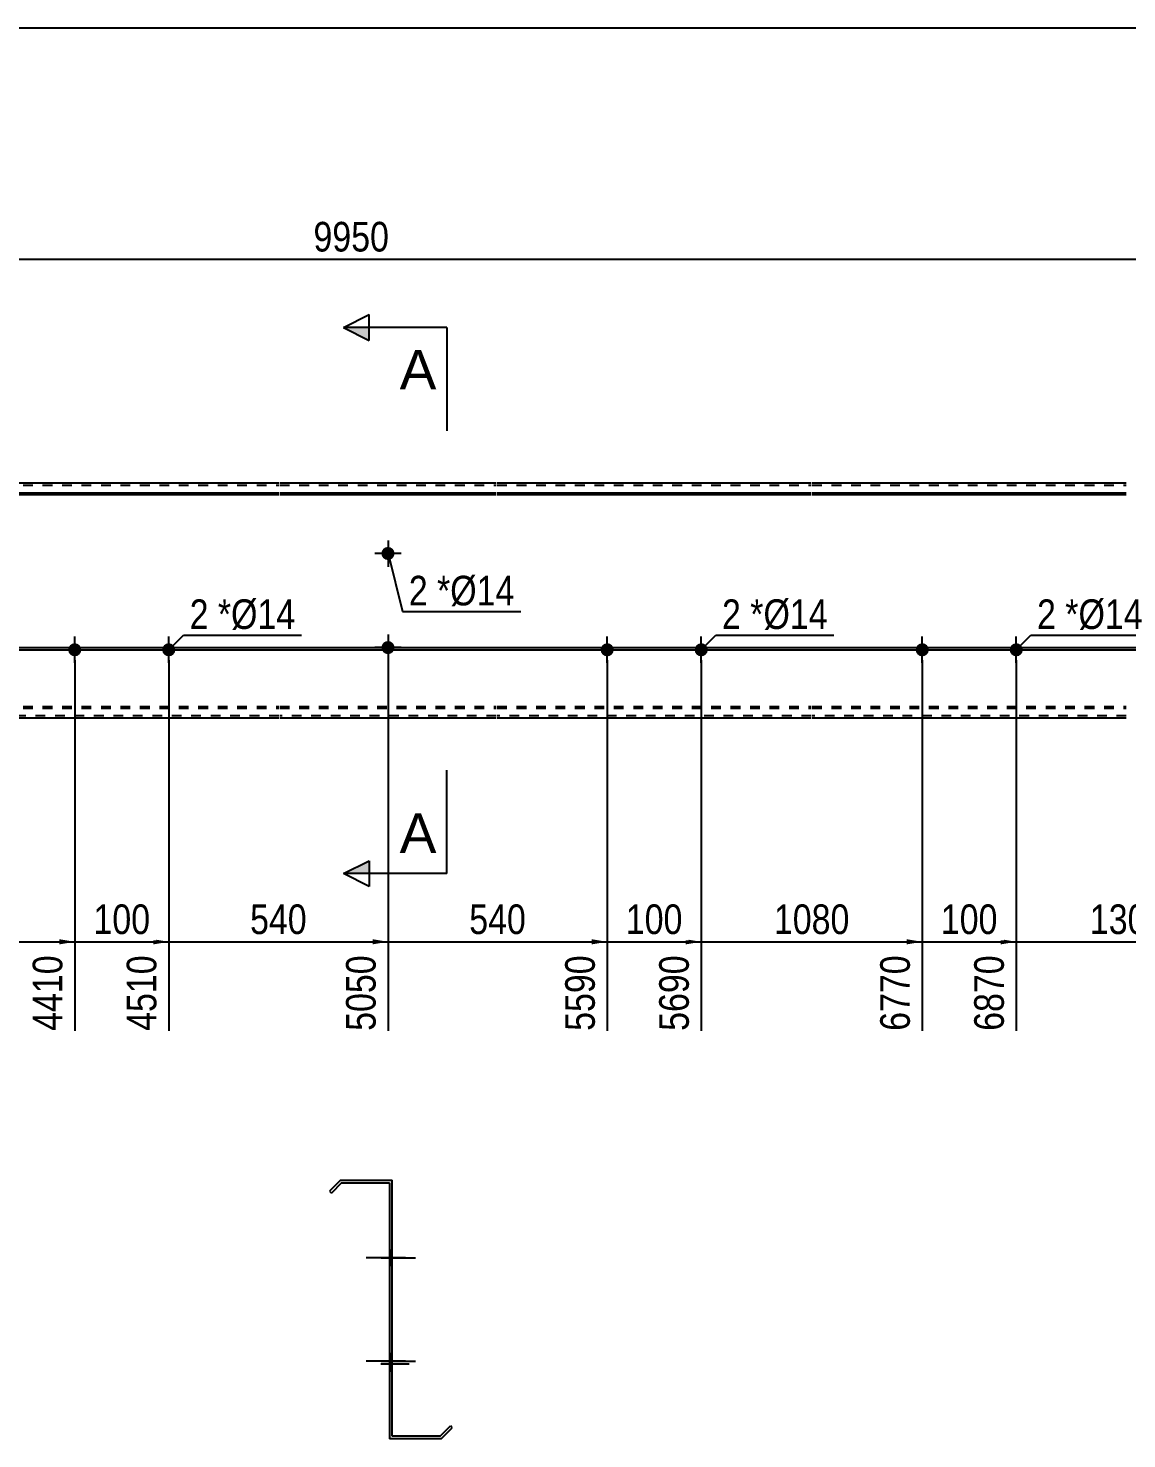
# Model space of a CAD drawing. Header units: millimetres. Extents: x -9 to 393, y -222 to 55.
# Drawn here: x 151.6 to 257.8, y -81.1 to 55.3 of the extents above; entities that cross this region are included whole.
import ezdxf

# ---------------------------------------------------------------- set-up
doc = ezdxf.new("R2010")
doc.units = ezdxf.units.MM
doc.linetypes.add('DXK_LINE_DOT1', pattern=[1.8814, 0.9407, -0.9407])
doc.styles.add('Arial', font='ARIAL.TTF', dxfattribs={"height": 0.2})
doc.styles.add('Arial Narrow', font='ARIALN.TTF', dxfattribs={"height": 0.2})

# ---------------------------------------------------------------- blocks, each defined once
blk = doc.blocks.new('Unknown-628701977-1200')
at = {"color": 5, "linetype": 'Continuous'}
blk.add_line((393.5, 55.34), (-6.5, 55.34), dxfattribs=at)
blk = doc.blocks.new('Bolt-628701977-1261 - 1220')
at = {"linetype": 'Continuous'}
for points in [[(187.04, 4.55, -1), (185.77, 4.55, -1)], [(187.04, -4.55, -1), (185.77, -4.55, -1)]]:
    blk.add_hatch(color=3, dxfattribs=at).paths.add_polyline_path(points)
at = {"color": 3, "linetype": 'Continuous'}
for p, q in [((186.41, 5.82), (186.41, 3.27)), ((187.68, 4.55), (185.13, 4.55)), ((186.41, -3.27), (186.41, -5.82)), ((187.68, -4.55), (185.13, -4.55))]:
    blk.add_line(p, q, dxfattribs=at)
blk = doc.blocks.new('Part-628701977-1350 - 1220')
at = {"color": 2, "linetype": 'Continuous'}
for p, q in [((175.85, 11.36), (145.49, 11.36)), ((196.86, 11.36), (175.95, 11.36)), ((227.32, 11.36), (196.96, 11.36)), ((257.79, 11.36), (227.42, 11.36)), ((145.49, 10.4), (175.85, 10.4)), ((145.49, 10.24), (175.85, 10.24)), ((175.95, 10.4), (196.86, 10.4)), ((175.95, 10.24), (196.86, 10.24)), ((196.96, 10.4), (227.32, 10.4)), ((196.96, 10.24), (227.32, 10.24)), ((227.42, 10.4), (257.79, 10.4)), ((227.42, 10.24), (257.79, 10.24)), ((175.85, -11.36), (145.49, -11.36)), ((196.86, -11.36), (175.95, -11.36)), ((227.32, -11.36), (196.96, -11.36)), ((257.79, -11.36), (227.42, -11.36))]:
    blk.add_line(p, q, dxfattribs=at)
at = {"color": 7, "linetype": 'DXK_LINE_DOT1'}
for p, q in [((145.49, 11.14), (175.85, 11.14)), ((175.95, 11.14), (196.86, 11.14)), ((196.96, 11.14), (227.32, 11.14)), ((227.42, 11.14), (257.79, 11.14)), ((145.49, -10.24), (175.85, -10.24)), ((145.49, -10.4), (175.85, -10.4)), ((175.95, -10.24), (196.86, -10.24)), ((175.95, -10.4), (196.86, -10.4)), ((196.96, -10.24), (227.32, -10.24)), ((196.96, -10.4), (227.32, -10.4)), ((227.42, -10.24), (257.79, -10.24)), ((227.42, -10.4), (257.79, -10.4)), ((175.85, -11.14), (145.49, -11.14)), ((196.86, -11.14), (175.95, -11.14)), ((227.32, -11.14), (196.96, -11.14)), ((257.79, -11.14), (227.42, -11.14))]:
    blk.add_line(p, q, dxfattribs=at)
blk = doc.blocks.new('Bolt-628701977-1360 - 1220')
at = {"linetype": 'Continuous'}
for points in [[(156.12, -4.13, -1), (156.12, -5.4, -1)], [(165.21, -4.13, -1), (165.21, -5.4, -1)]]:
    blk.add_hatch(color=3, dxfattribs=at).paths.add_polyline_path(points)
at = {"color": 3, "linetype": 'Continuous'}
for p, q in [((156.12, -6.04), (156.12, -3.49)), ((165.21, -6.04), (165.21, -3.49)), ((154.85, -4.77), (157.4, -4.77)), ((163.94, -4.77), (166.49, -4.77))]:
    blk.add_line(p, q, dxfattribs=at)
blk = doc.blocks.new('Bolt-628701977-1365 - 1220')
at = {"linetype": 'Continuous'}
for points in [[(207.6, -4.13, -1), (207.6, -5.4, -1)], [(216.69, -4.13, -1), (216.69, -5.4, -1)]]:
    blk.add_hatch(color=3, dxfattribs=at).paths.add_polyline_path(points)
at = {"color": 3, "linetype": 'Continuous'}
for p, q in [((207.6, -6.04), (207.6, -3.49)), ((216.69, -6.04), (216.69, -3.49)), ((206.32, -4.77), (208.87, -4.77)), ((215.41, -4.77), (217.96, -4.77))]:
    blk.add_line(p, q, dxfattribs=at)
blk = doc.blocks.new('Bolt-628701977-1370 - 1220')
at = {"linetype": 'Continuous'}
for points in [[(238.06, -4.13, -1), (238.06, -5.4, -1)], [(247.15, -4.13, -1), (247.15, -5.4, -1)]]:
    blk.add_hatch(color=3, dxfattribs=at).paths.add_polyline_path(points)
at = {"color": 3, "linetype": 'Continuous'}
for p, q in [((238.06, -6.04), (238.06, -3.49)), ((247.15, -6.04), (247.15, -3.49)), ((236.79, -4.77), (239.33, -4.77)), ((245.88, -4.77), (248.42, -4.77))]:
    blk.add_line(p, q, dxfattribs=at)
blk = doc.blocks.new('Bolt-628701977-1674 - 1668')
at = {"linetype": 'Continuous'}
blk.add_hatch(color=3, dxfattribs=at).paths.add_polyline_path([(186.56, -72.86), (186.56, -74.26), (186.81, -74.26), (186.81, -72.86)])
blk.add_hatch(color=3, dxfattribs=at).paths.add_polyline_path([(186.56, -72.86), (186.56, -74.26), (186.81, -74.26), (186.81, -72.86)])
at = {"color": 3, "linetype": 'Continuous'}
for p, q in [((185.76, -73.56), (189.06, -73.56)), ((185.76, -73.56), (189.06, -73.56)), ((186.56, -72.86), (186.81, -72.86)), ((186.56, -72.86), (186.81, -72.86)), ((186.56, -74.26), (186.81, -74.26)), ((186.56, -74.26), (186.81, -74.26))]:
    blk.add_line(p, q, dxfattribs=at)
blk = doc.blocks.new('Bolt-628701977-1673 - 1668')
at = {"linetype": 'Continuous'}
for points in [[(186.81, -64.26), (186.81, -62.86), (186.56, -62.86), (186.56, -64.26)], [(186.81, -74.26), (186.81, -72.86), (186.56, -72.86), (186.56, -74.26)]]:
    blk.add_hatch(color=3, dxfattribs=at).paths.add_polyline_path(points)
at = {"color": 3, "linetype": 'Continuous'}
for p, q in [((186.81, -63.56), (184.56, -63.56)), ((186.81, -62.86), (186.56, -62.86)), ((186.81, -64.26), (186.56, -64.26)), ((186.81, -73.56), (184.56, -73.56)), ((186.81, -72.86), (186.56, -72.86)), ((186.81, -74.26), (186.56, -74.26))]:
    blk.add_line(p, q, dxfattribs=at)
blk = doc.blocks.new('Bolt-628701977-1675 - 1668')
at = {"linetype": 'Continuous'}
blk.add_hatch(color=3, dxfattribs=at).paths.add_polyline_path([(186.56, -72.86), (186.56, -74.26), (186.81, -74.26), (186.81, -72.86)])
blk.add_hatch(color=3, dxfattribs=at).paths.add_polyline_path([(186.56, -72.86), (186.56, -74.26), (186.81, -74.26), (186.81, -72.86)])
at = {"color": 3, "linetype": 'Continuous'}
for p, q in [((185.76, -73.56), (189.06, -73.56)), ((185.76, -73.56), (189.06, -73.56)), ((186.56, -72.86), (186.81, -72.86)), ((186.56, -72.86), (186.81, -72.86)), ((186.56, -74.26), (186.81, -74.26)), ((186.56, -74.26), (186.81, -74.26))]:
    blk.add_line(p, q, dxfattribs=at)
blk = doc.blocks.new('Bolt-628701977-1676 - 1668')
at = {"linetype": 'Continuous'}
blk.add_hatch(color=3, dxfattribs=at).paths.add_polyline_path([(186.56, -72.86), (186.56, -74.26), (186.81, -74.26), (186.81, -72.86)])
blk.add_hatch(color=3, dxfattribs=at).paths.add_polyline_path([(186.56, -72.86), (186.56, -74.26), (186.81, -74.26), (186.81, -72.86)])
at = {"color": 3, "linetype": 'Continuous'}
for p, q in [((185.76, -73.56), (189.06, -73.56)), ((185.76, -73.56), (189.06, -73.56)), ((186.56, -72.86), (186.81, -72.86)), ((186.56, -72.86), (186.81, -72.86)), ((186.56, -74.26), (186.81, -74.26)), ((186.56, -74.26), (186.81, -74.26))]:
    blk.add_line(p, q, dxfattribs=at)
blk = doc.blocks.new('Bolt-628701977-1677 - 1668')
at = {"linetype": 'Continuous'}
for points in [[(186.56, -62.86), (186.56, -64.26), (186.81, -64.26), (186.81, -62.86)], [(186.56, -62.86), (186.56, -64.26), (186.81, -64.26), (186.81, -62.86)], [(186.56, -72.86), (186.56, -74.26), (186.81, -74.26), (186.81, -72.86)], [(186.56, -72.86), (186.56, -74.26), (186.81, -74.26), (186.81, -72.86)]]:
    blk.add_hatch(color=3, dxfattribs=at).paths.add_polyline_path(points)
at = {"color": 3, "linetype": 'Continuous'}
for p, q in [((188.11, -63.56), (184.31, -63.56)), ((188.11, -63.56), (184.31, -63.56)), ((186.81, -62.86), (186.56, -62.86)), ((186.81, -62.86), (186.56, -62.86)), ((186.81, -64.26), (186.56, -64.26)), ((186.81, -64.26), (186.56, -64.26)), ((188.11, -73.56), (184.31, -73.56)), ((188.11, -73.56), (184.31, -73.56)), ((186.81, -72.86), (186.56, -72.86)), ((186.81, -72.86), (186.56, -72.86)), ((186.81, -74.26), (186.56, -74.26)), ((186.81, -74.26), (186.56, -74.26))]:
    blk.add_line(p, q, dxfattribs=at)
blk = doc.blocks.new('Bolt-628701977-1678 - 1668')
at = {"linetype": 'Continuous'}
blk.add_hatch(color=3, dxfattribs=at).paths.add_polyline_path([(186.56, -62.86), (186.56, -64.26), (186.81, -64.26), (186.81, -62.86)])
blk.add_hatch(color=3, dxfattribs=at).paths.add_polyline_path([(186.56, -62.86), (186.56, -64.26), (186.81, -64.26), (186.81, -62.86)])
at = {"color": 3, "linetype": 'Continuous'}
for p, q in [((185.76, -63.56), (189.06, -63.56)), ((185.76, -63.56), (189.06, -63.56)), ((186.56, -62.86), (186.81, -62.86)), ((186.56, -62.86), (186.81, -62.86)), ((186.56, -64.26), (186.81, -64.26)), ((186.56, -64.26), (186.81, -64.26))]:
    blk.add_line(p, q, dxfattribs=at)
blk = doc.blocks.new('Bolt-628701977-1679 - 1668')
at = {"linetype": 'Continuous'}
blk.add_hatch(color=3, dxfattribs=at).paths.add_polyline_path([(186.56, -62.86), (186.56, -64.26), (186.81, -64.26), (186.81, -62.86)])
blk.add_hatch(color=3, dxfattribs=at).paths.add_polyline_path([(186.56, -62.86), (186.56, -64.26), (186.81, -64.26), (186.81, -62.86)])
at = {"color": 3, "linetype": 'Continuous'}
for p, q in [((185.76, -63.56), (189.06, -63.56)), ((185.76, -63.56), (189.06, -63.56)), ((186.56, -62.86), (186.81, -62.86)), ((186.56, -62.86), (186.81, -62.86)), ((186.56, -64.26), (186.81, -64.26)), ((186.56, -64.26), (186.81, -64.26))]:
    blk.add_line(p, q, dxfattribs=at)
blk = doc.blocks.new('Bolt-628701977-1680 - 1668')
at = {"linetype": 'Continuous'}
for points in [[(186.56, -62.86), (186.56, -64.26), (186.81, -64.26), (186.81, -62.86)], [(186.56, -62.86), (186.56, -64.26), (186.81, -64.26), (186.81, -62.86)], [(186.56, -72.86), (186.56, -74.26), (186.81, -74.26), (186.81, -72.86)], [(186.56, -72.86), (186.56, -74.26), (186.81, -74.26), (186.81, -72.86)]]:
    blk.add_hatch(color=3, dxfattribs=at).paths.add_polyline_path(points)
at = {"color": 3, "linetype": 'Continuous'}
for p, q in [((188.11, -63.56), (184.31, -63.56)), ((188.11, -63.56), (184.31, -63.56)), ((186.81, -62.86), (186.56, -62.86)), ((186.81, -62.86), (186.56, -62.86)), ((186.81, -64.26), (186.56, -64.26)), ((186.81, -64.26), (186.56, -64.26)), ((188.11, -73.56), (184.31, -73.56)), ((188.11, -73.56), (184.31, -73.56)), ((186.81, -72.86), (186.56, -72.86)), ((186.81, -72.86), (186.56, -72.86)), ((186.81, -74.26), (186.56, -74.26)), ((186.81, -74.26), (186.56, -74.26))]:
    blk.add_line(p, q, dxfattribs=at)
blk = doc.blocks.new('Bolt-628701977-1681 - 1668')
at = {"linetype": 'Continuous'}
blk.add_hatch(color=3, dxfattribs=at).paths.add_polyline_path([(186.56, -62.86), (186.56, -64.26), (186.81, -64.26), (186.81, -62.86)])
blk.add_hatch(color=3, dxfattribs=at).paths.add_polyline_path([(186.56, -62.86), (186.56, -64.26), (186.81, -64.26), (186.81, -62.86)])
at = {"color": 3, "linetype": 'Continuous'}
for p, q in [((185.76, -63.56), (189.06, -63.56)), ((185.76, -63.56), (189.06, -63.56)), ((186.56, -62.86), (186.81, -62.86)), ((186.56, -62.86), (186.81, -62.86)), ((186.56, -64.26), (186.81, -64.26)), ((186.56, -64.26), (186.81, -64.26))]:
    blk.add_line(p, q, dxfattribs=at)
blk = doc.blocks.new('Bolt-628701977-1682 - 1668')
at = {"linetype": 'Continuous'}
blk.add_hatch(color=3, dxfattribs=at).paths.add_polyline_path([(186.56, -72.86), (186.56, -74.26), (186.81, -74.26), (186.81, -72.86)])
blk.add_hatch(color=3, dxfattribs=at).paths.add_polyline_path([(186.56, -72.86), (186.56, -74.26), (186.81, -74.26), (186.81, -72.86)])
at = {"color": 3, "linetype": 'Continuous'}
for p, q in [((185.76, -73.56), (189.06, -73.56)), ((185.76, -73.56), (189.06, -73.56)), ((186.56, -72.86), (186.81, -72.86)), ((186.56, -72.86), (186.81, -72.86)), ((186.56, -74.26), (186.81, -74.26)), ((186.56, -74.26), (186.81, -74.26))]:
    blk.add_line(p, q, dxfattribs=at)
blk = doc.blocks.new('Bolt-628701977-1683 - 1668')
at = {"linetype": 'Continuous'}
blk.add_hatch(color=3, dxfattribs=at).paths.add_polyline_path([(186.56, -62.86), (186.56, -64.26), (186.81, -64.26), (186.81, -62.86)])
blk.add_hatch(color=3, dxfattribs=at).paths.add_polyline_path([(186.56, -62.86), (186.56, -64.26), (186.81, -64.26), (186.81, -62.86)])
at = {"color": 3, "linetype": 'Continuous'}
for p, q in [((185.76, -63.56), (189.06, -63.56)), ((185.76, -63.56), (189.06, -63.56)), ((186.56, -62.86), (186.81, -62.86)), ((186.56, -62.86), (186.81, -62.86)), ((186.56, -64.26), (186.81, -64.26)), ((186.56, -64.26), (186.81, -64.26))]:
    blk.add_line(p, q, dxfattribs=at)
blk = doc.blocks.new('Part-628701977-1684 - 1668')
at = {"color": 2, "linetype": 'Continuous'}
for p, q in [((181.81, -56.06), (180.75, -57.12)), ((180.75, -57.12), (180.93, -57.3)), ((181.92, -56.31), (180.93, -57.3)), ((181.81, -56.06), (186.81, -56.06)), ((181.92, -56.31), (186.56, -56.31)), ((186.56, -56.31), (186.56, -81.06)), ((186.81, -80.81), (186.81, -56.06)), ((191.46, -80.81), (192.45, -79.82)), ((191.56, -81.06), (192.62, -80)), ((192.62, -80), (192.45, -79.82)), ((191.56, -81.06), (186.56, -81.06)), ((191.46, -80.81), (186.81, -80.81))]:
    blk.add_line(p, q, dxfattribs=at)
blk = doc.blocks.new('Bolt-628701977-1685 - 1668')
at = {"linetype": 'Continuous'}
blk.add_hatch(color=3, dxfattribs=at).paths.add_polyline_path([(186.81, -74.5), (186.81, -73.1), (186.56, -73.1), (186.56, -74.5)])
blk.add_hatch(color=3, dxfattribs=at).paths.add_polyline_path([(186.81, -74.5), (186.81, -73.1), (186.56, -73.1), (186.56, -74.5)])
at = {"color": 3, "linetype": 'Continuous'}
for p, q in [((186.56, -73.1), (186.81, -73.1)), ((186.56, -73.1), (186.81, -73.1)), ((185.71, -73.8), (188.46, -73.8)), ((185.71, -73.8), (188.46, -73.8)), ((186.56, -74.5), (186.81, -74.5)), ((186.56, -74.5), (186.81, -74.5))]:
    blk.add_line(p, q, dxfattribs=at)
blk = doc.blocks.new('Bolt-628701977-1686 - 1668')
at = {"linetype": 'Continuous'}
blk.add_hatch(color=3, dxfattribs=at).paths.add_polyline_path([(186.81, -74.5), (186.81, -73.1), (186.56, -73.1), (186.56, -74.5)])
blk.add_hatch(color=3, dxfattribs=at).paths.add_polyline_path([(186.81, -74.5), (186.81, -73.1), (186.56, -73.1), (186.56, -74.5)])
at = {"color": 3, "linetype": 'Continuous'}
for p, q in [((186.56, -73.1), (186.81, -73.1)), ((186.56, -73.1), (186.81, -73.1)), ((185.71, -73.8), (188.46, -73.8)), ((185.71, -73.8), (188.46, -73.8)), ((186.56, -74.5), (186.81, -74.5)), ((186.56, -74.5), (186.81, -74.5))]:
    blk.add_line(p, q, dxfattribs=at)
blk = doc.blocks.new('Bolt-628701977-1687 - 1668')
at = {"linetype": 'Continuous'}
blk.add_hatch(color=3, dxfattribs=at).paths.add_polyline_path([(186.81, -74.5), (186.81, -73.1), (186.56, -73.1), (186.56, -74.5)])
blk.add_hatch(color=3, dxfattribs=at).paths.add_polyline_path([(186.81, -74.5), (186.81, -73.1), (186.56, -73.1), (186.56, -74.5)])
at = {"color": 3, "linetype": 'Continuous'}
for p, q in [((186.56, -73.1), (186.81, -73.1)), ((186.56, -73.1), (186.81, -73.1)), ((185.71, -73.8), (188.46, -73.8)), ((185.71, -73.8), (188.46, -73.8)), ((186.56, -74.5), (186.81, -74.5)), ((186.56, -74.5), (186.81, -74.5))]:
    blk.add_line(p, q, dxfattribs=at)
blk = doc.blocks.new('Bolt-628701977-1688 - 1668')
at = {"linetype": 'Continuous'}
blk.add_hatch(color=3, dxfattribs=at).paths.add_polyline_path([(186.81, -74.5), (186.81, -73.1), (186.56, -73.1), (186.56, -74.5)])
blk.add_hatch(color=3, dxfattribs=at).paths.add_polyline_path([(186.81, -74.5), (186.81, -73.1), (186.56, -73.1), (186.56, -74.5)])
at = {"color": 3, "linetype": 'Continuous'}
for p, q in [((186.56, -73.1), (186.81, -73.1)), ((186.56, -73.1), (186.81, -73.1)), ((185.71, -73.8), (188.46, -73.8)), ((185.71, -73.8), (188.46, -73.8)), ((186.56, -74.5), (186.81, -74.5)), ((186.56, -74.5), (186.81, -74.5))]:
    blk.add_line(p, q, dxfattribs=at)
blk = doc.blocks.new('StraightDimension-628701977-1420 - 1220')
at = {"color": 7, "linetype": 'Continuous'}
blk.add_line((83.38, -4.55), (380.4, -4.55), dxfattribs=at)
blk = doc.blocks.new('StraightDimension-628701977-2995 - 1220')
at = {"linetype": 'Continuous'}
blk.add_hatch(color=7, dxfattribs=at).paths.add_polyline_path([(184.91, -32.75), (186.41, -33), (184.91, -33.25)])
at = {"color": 7, "linetype": 'Continuous'}
for p, q in [((165.21, -5.77), (165.21, -41.61)), ((186.41, -5.55), (186.41, -41.61)), ((165.21, -33), (186.41, -33))]:
    blk.add_line(p, q, dxfattribs=at)
at = {"color": 0}
blk.add_wipeout([(179.15, -32.85), (179.15, -28.65), (172.47, -28.65), (172.47, -32.85)], dxfattribs=at)
at = {"color": 0, "linetype": 'Continuous'}
blk.add_wipeout([(185.81, -33.7), (181.61, -33.7), (181.61, -42.21), (185.81, -42.21)], dxfattribs=at)
at = {"color": 3, "style": 'Arial Narrow'}
blk.add_text('540', height=2.863, dxfattribs=at).set_placement((173.07, -32.25))
at = {"color": 3, "linetype": 'Continuous', "style": 'Arial Narrow'}
blk.add_text('5050', height=2.863, rotation=90.0002, dxfattribs=at).set_placement((185.21, -41.61))
blk = doc.blocks.new('StraightDimension-628701977-2711 - 1220')
at = {"color": 7, "linetype": 'Continuous'}
for p, q in [((105.11, -4.55), (386.25, -4.55)), ((135.75, -4.77), (386.25, -4.77))]:
    blk.add_line(p, q, dxfattribs=at)
blk = doc.blocks.new('StraightDimension-628701977-2993 - 1220')
at = {"linetype": 'Continuous'}
blk.add_hatch(color=7, dxfattribs=at).paths.add_polyline_path([(215.19, -32.75), (216.69, -33), (215.19, -33.25)])
at = {"color": 7, "linetype": 'Continuous'}
for p, q in [((207.6, -5.77), (207.6, -41.61)), ((216.69, -5.77), (216.69, -41.61)), ((207.6, -33), (216.69, -33))]:
    blk.add_line(p, q, dxfattribs=at)
at = {"color": 0}
blk.add_wipeout([(215.48, -32.85), (215.48, -28.65), (208.8, -28.65), (208.8, -32.85)], dxfattribs=at)
at = {"color": 0, "linetype": 'Continuous'}
blk.add_wipeout([(216.09, -33.7), (211.89, -33.7), (211.89, -42.21), (216.09, -42.21)], dxfattribs=at)
at = {"color": 3, "style": 'Arial Narrow'}
blk.add_text('100', height=2.863, dxfattribs=at).set_placement((209.4, -32.25))
at = {"color": 3, "linetype": 'Continuous', "style": 'Arial Narrow'}
blk.add_text('5690', height=2.863, rotation=90.0002, dxfattribs=at).set_placement((215.49, -41.61))
blk = doc.blocks.new('StraightDimension-628701977-2990 - 1220')
at = {"linetype": 'Continuous'}
blk.add_hatch(color=7, dxfattribs=at).paths.add_polyline_path([(267.2, -32.75), (268.7, -33), (267.2, -33.25)])
at = {"color": 7, "linetype": 'Continuous'}
for p, q in [((247.15, -5.77), (247.15, -41.61)), ((268.7, -5.55), (268.7, -41.61)), ((247.15, -33), (268.7, -33))]:
    blk.add_line(p, q, dxfattribs=at)
at = {"color": 0}
blk.add_wipeout([(262.18, -32.85), (262.18, -28.65), (253.67, -28.65), (253.67, -32.85)], dxfattribs=at)
at = {"color": 0, "linetype": 'Continuous'}
blk.add_wipeout([(268.1, -33.7), (263.9, -33.7), (263.9, -42.21), (268.1, -42.21)], dxfattribs=at)
at = {"color": 3, "style": 'Arial Narrow'}
blk.add_text('1305', height=2.863, dxfattribs=at).set_placement((254.27, -32.25))
at = {"color": 3, "linetype": 'Continuous', "style": 'Arial Narrow'}
blk.add_text('8175', height=2.863, rotation=90.0002, dxfattribs=at).set_placement((267.5, -41.61))
blk = doc.blocks.new('StraightDimension-628701977-1387 - 1220')
at = {"color": 7, "linetype": 'Continuous'}
blk.add_line((0, 33), (365.71, 33), dxfattribs=at)
at = {"color": 0}
blk.add_wipeout([(187.11, 33.15), (187.11, 37.35), (178.6, 37.35), (178.6, 33.15)], dxfattribs=at)
at = {"color": 3, "style": 'Arial Narrow'}
blk.add_text('9950', height=2.863, dxfattribs=at).set_placement((179.2, 33.75))
blk = doc.blocks.new('StraightDimension-628701977-2712 - 1220')
at = {"color": 7, "linetype": 'Continuous'}
blk.add_line((135.75, -4.77), (386.4, -4.77), dxfattribs=at)
blk = doc.blocks.new('StraightDimension-628701977-2991 - 1220')
at = {"linetype": 'Continuous'}
blk.add_hatch(color=7, dxfattribs=at).paths.add_polyline_path([(245.65, -32.75), (247.15, -33), (245.65, -33.25)])
at = {"color": 7, "linetype": 'Continuous'}
for p, q in [((238.06, -5.77), (238.06, -41.61)), ((247.15, -5.77), (247.15, -41.61)), ((238.06, -33), (247.15, -33))]:
    blk.add_line(p, q, dxfattribs=at)
at = {"color": 0}
blk.add_wipeout([(245.95, -32.85), (245.95, -28.65), (239.26, -28.65), (239.26, -32.85)], dxfattribs=at)
at = {"color": 0, "linetype": 'Continuous'}
blk.add_wipeout([(246.55, -33.7), (242.35, -33.7), (242.35, -42.21), (246.55, -42.21)], dxfattribs=at)
at = {"color": 3, "style": 'Arial Narrow'}
blk.add_text('100', height=2.863, dxfattribs=at).set_placement((239.86, -32.25))
at = {"color": 3, "linetype": 'Continuous', "style": 'Arial Narrow'}
blk.add_text('6870', height=2.863, rotation=90.0002, dxfattribs=at).set_placement((245.95, -41.61))
blk = doc.blocks.new('StraightDimension-628701977-2992 - 1220')
at = {"linetype": 'Continuous'}
blk.add_hatch(color=7, dxfattribs=at).paths.add_polyline_path([(236.56, -32.75), (238.06, -33), (236.56, -33.25)])
at = {"color": 7, "linetype": 'Continuous'}
for p, q in [((216.69, -5.77), (216.69, -41.61)), ((238.06, -5.77), (238.06, -41.61)), ((216.69, -33), (238.06, -33))]:
    blk.add_line(p, q, dxfattribs=at)
at = {"color": 0}
blk.add_wipeout([(231.63, -32.85), (231.63, -28.65), (223.12, -28.65), (223.12, -32.85)], dxfattribs=at)
at = {"color": 0, "linetype": 'Continuous'}
blk.add_wipeout([(237.46, -33.7), (233.26, -33.7), (233.26, -42.21), (237.46, -42.21)], dxfattribs=at)
at = {"color": 3, "style": 'Arial Narrow'}
blk.add_text('1080', height=2.863, dxfattribs=at).set_placement((223.72, -32.25))
at = {"color": 3, "linetype": 'Continuous', "style": 'Arial Narrow'}
blk.add_text('6770', height=2.863, rotation=90.0002, dxfattribs=at).set_placement((236.86, -41.61))
blk = doc.blocks.new('StraightDimension-628701977-2994 - 1220')
at = {"linetype": 'Continuous'}
blk.add_hatch(color=7, dxfattribs=at).paths.add_polyline_path([(206.1, -32.75), (207.6, -33), (206.1, -33.25)])
at = {"color": 7, "linetype": 'Continuous'}
for p, q in [((186.41, -5.55), (186.41, -41.61)), ((207.6, -5.77), (207.6, -41.61)), ((186.41, -33), (207.6, -33))]:
    blk.add_line(p, q, dxfattribs=at)
at = {"color": 0}
blk.add_wipeout([(200.34, -32.85), (200.34, -28.65), (193.66, -28.65), (193.66, -32.85)], dxfattribs=at)
at = {"color": 0, "linetype": 'Continuous'}
blk.add_wipeout([(207, -33.7), (202.8, -33.7), (202.8, -42.21), (207, -42.21)], dxfattribs=at)
at = {"color": 3, "style": 'Arial Narrow'}
blk.add_text('540', height=2.863, dxfattribs=at).set_placement((194.26, -32.25))
at = {"color": 3, "linetype": 'Continuous', "style": 'Arial Narrow'}
blk.add_text('5590', height=2.863, rotation=90.0002, dxfattribs=at).set_placement((206.4, -41.61))
blk = doc.blocks.new('StraightDimension-628701977-2996 - 1220')
at = {"linetype": 'Continuous'}
blk.add_hatch(color=7, dxfattribs=at).paths.add_polyline_path([(163.71, -32.75), (165.21, -33), (163.71, -33.25)])
at = {"color": 7, "linetype": 'Continuous'}
for p, q in [((156.12, -5.77), (156.12, -41.61)), ((165.21, -5.77), (165.21, -41.61)), ((156.12, -33), (165.21, -33))]:
    blk.add_line(p, q, dxfattribs=at)
at = {"color": 0}
blk.add_wipeout([(164.01, -32.85), (164.01, -28.65), (157.33, -28.65), (157.33, -32.85)], dxfattribs=at)
at = {"color": 0, "linetype": 'Continuous'}
blk.add_wipeout([(164.61, -33.7), (160.41, -33.7), (160.41, -42.21), (164.61, -42.21)], dxfattribs=at)
at = {"color": 3, "style": 'Arial Narrow'}
blk.add_text('100', height=2.863, dxfattribs=at).set_placement((157.93, -32.25))
at = {"color": 3, "linetype": 'Continuous', "style": 'Arial Narrow'}
blk.add_text('4510', height=2.863, rotation=90.0002, dxfattribs=at).set_placement((164.01, -41.61))
blk = doc.blocks.new('StraightDimension-628701977-2997 - 1220')
at = {"linetype": 'Continuous'}
blk.add_hatch(color=7, dxfattribs=at).paths.add_polyline_path([(154.62, -32.75), (156.12, -33), (154.62, -33.25)])
at = {"color": 7, "linetype": 'Continuous'}
for p, q in [((134.75, -5.77), (134.75, -41.61)), ((156.12, -5.77), (156.12, -41.61)), ((134.75, -33), (156.12, -33))]:
    blk.add_line(p, q, dxfattribs=at)
at = {"color": 0}
blk.add_wipeout([(149.69, -32.85), (149.69, -28.65), (141.18, -28.65), (141.18, -32.85)], dxfattribs=at)
at = {"color": 0, "linetype": 'Continuous'}
blk.add_wipeout([(155.52, -33.7), (151.32, -33.7), (151.32, -42.21), (155.52, -42.21)], dxfattribs=at)
at = {"color": 3, "style": 'Arial Narrow'}
blk.add_text('1080', height=2.863, dxfattribs=at).set_placement((141.78, -32.25))
at = {"color": 3, "linetype": 'Continuous', "style": 'Arial Narrow'}
blk.add_text('4410', height=2.863, rotation=90.0002, dxfattribs=at).set_placement((154.92, -41.61))
blk = doc.blocks.new('Mark-628701977-1356 - 1220')
at = {"color": 0}
for points in [[(169.06, -2.75), (169.06, 0.25), (167.23, 0.25), (167.23, -2.75)], [(171.23, -2.75), (171.23, 0.25), (169.96, 0.25), (169.96, -2.75)]]:
    blk.add_wipeout(points, dxfattribs=at)
for points in [[(169.06, -2.75), (169.06, 0.25), (167.23, 0.25), (167.23, -2.75)], [(171.23, -2.75), (171.23, 0.25), (169.96, 0.25), (169.96, -2.75)]]:
    blk.add_wipeout(points, dxfattribs=at)
at = {"color": 7, "linetype": 'Continuous'}
blk.add_line((165.21, -4.77), (166.63, -3.35), dxfattribs=at)
at = {"color": 3, "style": 'Arial Narrow'}
blk.add_text('2', height=2.86, dxfattribs=at).set_placement((167.23, -2.75))
at = {"color": 0}
blk.add_wipeout([(177.45, -2.75), (177.45, 0.25), (171.23, 0.25), (171.23, -2.75)], dxfattribs=at)
blk.add_wipeout([(177.45, -2.75), (177.45, 0.25), (171.23, 0.25), (171.23, -2.75)], dxfattribs=at)
at = {"color": 7, "linetype": 'Continuous'}
blk.add_line((166.63, -3.35), (178.05, -3.35), dxfattribs=at)
at = {"color": 3, "style": 'Arial Narrow'}
for s, height, p in [('*', 2.86, (169.96, -2.75)), ('Ø14', 2.863, (171.23, -2.75))]:
    blk.add_text(s, height=height, dxfattribs=at).set_placement(p)
blk = doc.blocks.new('Mark-628701977-1256 - 1220')
at = {"color": 0}
for points in [[(190.25, -0.47), (190.25, 2.53), (188.42, 2.53), (188.42, -0.47)], [(192.42, -0.47), (192.42, 2.53), (191.15, 2.53), (191.15, -0.47)]]:
    blk.add_wipeout(points, dxfattribs=at)
for points in [[(190.25, -0.47), (190.25, 2.53), (188.42, 2.53), (188.42, -0.47)], [(192.42, -0.47), (192.42, 2.53), (191.15, 2.53), (191.15, -0.47)]]:
    blk.add_wipeout(points, dxfattribs=at)
at = {"color": 7, "linetype": 'Continuous'}
blk.add_line((186.41, 4.55), (187.82, -1.07), dxfattribs=at)
at = {"color": 3, "style": 'Arial Narrow'}
blk.add_text('2', height=2.86, dxfattribs=at).set_placement((188.42, -0.47))
at = {"color": 0}
blk.add_wipeout([(198.64, -0.47), (198.64, 2.53), (192.42, 2.53), (192.42, -0.47)], dxfattribs=at)
blk.add_wipeout([(198.64, -0.47), (198.64, 2.53), (192.42, 2.53), (192.42, -0.47)], dxfattribs=at)
at = {"color": 7, "linetype": 'Continuous'}
blk.add_line((187.82, -1.07), (199.24, -1.07), dxfattribs=at)
at = {"color": 3, "style": 'Arial Narrow'}
for s, height, p in [('*', 2.86, (191.15, -0.47)), ('Ø14', 2.863, (192.42, -0.47))]:
    blk.add_text(s, height=height, dxfattribs=at).set_placement(p)
blk = doc.blocks.new('Mark-628701977-1361 - 1220')
at = {"color": 0}
for points in [[(220.53, -2.75), (220.53, 0.25), (218.7, 0.25), (218.7, -2.75)], [(222.71, -2.75), (222.71, 0.25), (221.43, 0.25), (221.43, -2.75)]]:
    blk.add_wipeout(points, dxfattribs=at)
for points in [[(220.53, -2.75), (220.53, 0.25), (218.7, 0.25), (218.7, -2.75)], [(222.71, -2.75), (222.71, 0.25), (221.43, 0.25), (221.43, -2.75)]]:
    blk.add_wipeout(points, dxfattribs=at)
at = {"color": 7, "linetype": 'Continuous'}
blk.add_line((216.69, -4.77), (218.1, -3.35), dxfattribs=at)
at = {"color": 3, "style": 'Arial Narrow'}
blk.add_text('2', height=2.86, dxfattribs=at).set_placement((218.7, -2.75))
at = {"color": 0}
blk.add_wipeout([(228.92, -2.75), (228.92, 0.25), (222.71, 0.25), (222.71, -2.75)], dxfattribs=at)
blk.add_wipeout([(228.92, -2.75), (228.92, 0.25), (222.71, 0.25), (222.71, -2.75)], dxfattribs=at)
at = {"color": 7, "linetype": 'Continuous'}
blk.add_line((218.1, -3.35), (229.52, -3.35), dxfattribs=at)
at = {"color": 3, "style": 'Arial Narrow'}
for s, height, p in [('*', 2.86, (221.43, -2.75)), ('Ø14', 2.863, (222.71, -2.75))]:
    blk.add_text(s, height=height, dxfattribs=at).set_placement(p)
blk = doc.blocks.new('Mark-628701977-1366 - 1220')
at = {"color": 0}
for points in [[(250.99, -2.75), (250.99, 0.25), (249.16, 0.25), (249.16, -2.75)], [(253.17, -2.75), (253.17, 0.25), (251.89, 0.25), (251.89, -2.75)]]:
    blk.add_wipeout(points, dxfattribs=at)
for points in [[(250.99, -2.75), (250.99, 0.25), (249.16, 0.25), (249.16, -2.75)], [(253.17, -2.75), (253.17, 0.25), (251.89, 0.25), (251.89, -2.75)]]:
    blk.add_wipeout(points, dxfattribs=at)
at = {"color": 7, "linetype": 'Continuous'}
blk.add_line((247.15, -4.77), (248.56, -3.35), dxfattribs=at)
at = {"color": 3, "style": 'Arial Narrow'}
blk.add_text('2', height=2.86, dxfattribs=at).set_placement((249.16, -2.75))
at = {"color": 0}
blk.add_wipeout([(259.38, -2.75), (259.38, 0.25), (253.17, 0.25), (253.17, -2.75)], dxfattribs=at)
blk.add_wipeout([(259.38, -2.75), (259.38, 0.25), (253.17, 0.25), (253.17, -2.75)], dxfattribs=at)
at = {"color": 7, "linetype": 'Continuous'}
blk.add_line((248.56, -3.35), (259.98, -3.35), dxfattribs=at)
at = {"color": 3, "style": 'Arial Narrow'}
for s, height, p in [('*', 2.86, (251.89, -2.75)), ('Ø14', 2.863, (253.17, -2.75))]:
    blk.add_text(s, height=height, dxfattribs=at).set_placement(p)
blk = doc.blocks.new('SectionMark-628701977-1624 - 1220')
at = {"linetype": 'Continuous'}
for points in [[(184.59, 26.41), (184.59, 25.16), (182.09, 26.41)], [(184.59, -25.16), (184.59, -26.41), (182.09, -26.41)]]:
    blk.add_hatch(color=30, dxfattribs=at).paths.add_polyline_path(points)
at = {"color": 30, "linetype": 'Continuous'}
for p, q in [((182.09, 26.41), (184.59, 27.66)), ((184.59, 25.16), (184.59, 27.66)), ((192.09, 26.41), (182.09, 26.41)), ((182.09, 26.41), (184.59, 25.16)), ((192.09, 26.41), (192.09, 16.41)), ((192.09, -26.41), (192.09, -16.41)), ((182.09, -26.41), (184.59, -25.16)), ((184.59, -25.16), (184.59, -27.66)), ((192.09, -26.41), (182.09, -26.41)), ((184.59, -27.66), (182.09, -26.41))]:
    blk.add_line(p, q, dxfattribs=at)
at = {"color": 0, "linetype": 'Continuous'}
for points in [[(191.09, 20.41), (191.09, 24.41), (187.53, 24.41), (187.53, 20.41)], [(191.09, -24.41), (191.09, -20.41), (187.53, -20.41), (187.53, -24.41)]]:
    blk.add_wipeout(points, dxfattribs=at)
at = {"color": 96, "linetype": 'Continuous', "style": 'Arial'}
for p in [(187.53, 20.41), (187.53, -24.41)]:
    blk.add_text('A', height=3.82, dxfattribs=at).set_placement(p)

msp = doc.modelspace()

# ---------------------------------------------------------------- block references
for name in ['Unknown-628701977-1200', 'Part-628701977-1350 - 1220', 'Bolt-628701977-1261 - 1220', 'Bolt-628701977-1360 - 1220', 'Bolt-628701977-1365 - 1220', 'Bolt-628701977-1370 - 1220', 'Part-628701977-1684 - 1668', 'Bolt-628701977-1677 - 1668', 'Bolt-628701977-1680 - 1668', 'Bolt-628701977-1673 - 1668', 'Bolt-628701977-1678 - 1668', 'Bolt-628701977-1679 - 1668', 'Bolt-628701977-1681 - 1668', 'Bolt-628701977-1683 - 1668', 'Bolt-628701977-1685 - 1668', 'Bolt-628701977-1686 - 1668', 'Bolt-628701977-1687 - 1668', 'Bolt-628701977-1688 - 1668', 'Bolt-628701977-1674 - 1668', 'Bolt-628701977-1675 - 1668', 'Bolt-628701977-1676 - 1668', 'Bolt-628701977-1682 - 1668']:
    msp.add_blockref(name, (0, 0))

# ---------------------------------------------------------------- next in the draw order: block references
for name in ['StraightDimension-628701977-1387 - 1220', 'StraightDimension-628701977-1420 - 1220', 'StraightDimension-628701977-2995 - 1220']:
    msp.add_blockref(name, (0, 0))

# ---------------------------------------------------------------- next in the draw order: block references
for name in ['Mark-628701977-1256 - 1220', 'StraightDimension-628701977-2711 - 1220']:
    msp.add_blockref(name, (0, 0))

# ---------------------------------------------------------------- next in the draw order: block references
for name in ['StraightDimension-628701977-2993 - 1220', 'StraightDimension-628701977-2990 - 1220']:
    msp.add_blockref(name, (0, 0))

# ---------------------------------------------------------------- next in the draw order: block references
msp.add_blockref('StraightDimension-628701977-2712 - 1220', (0, 0))

# ---------------------------------------------------------------- next in the draw order: block references
for name in ['Mark-628701977-1356 - 1220', 'Mark-628701977-1361 - 1220', 'Mark-628701977-1366 - 1220', 'StraightDimension-628701977-2996 - 1220', 'StraightDimension-628701977-2994 - 1220', 'StraightDimension-628701977-2991 - 1220']:
    msp.add_blockref(name, (0, 0))

# ---------------------------------------------------------------- next in the draw order: block references
for name in ['SectionMark-628701977-1624 - 1220', 'StraightDimension-628701977-2997 - 1220', 'StraightDimension-628701977-2992 - 1220']:
    msp.add_blockref(name, (0, 0))

doc.saveas('drawing.dxf')
